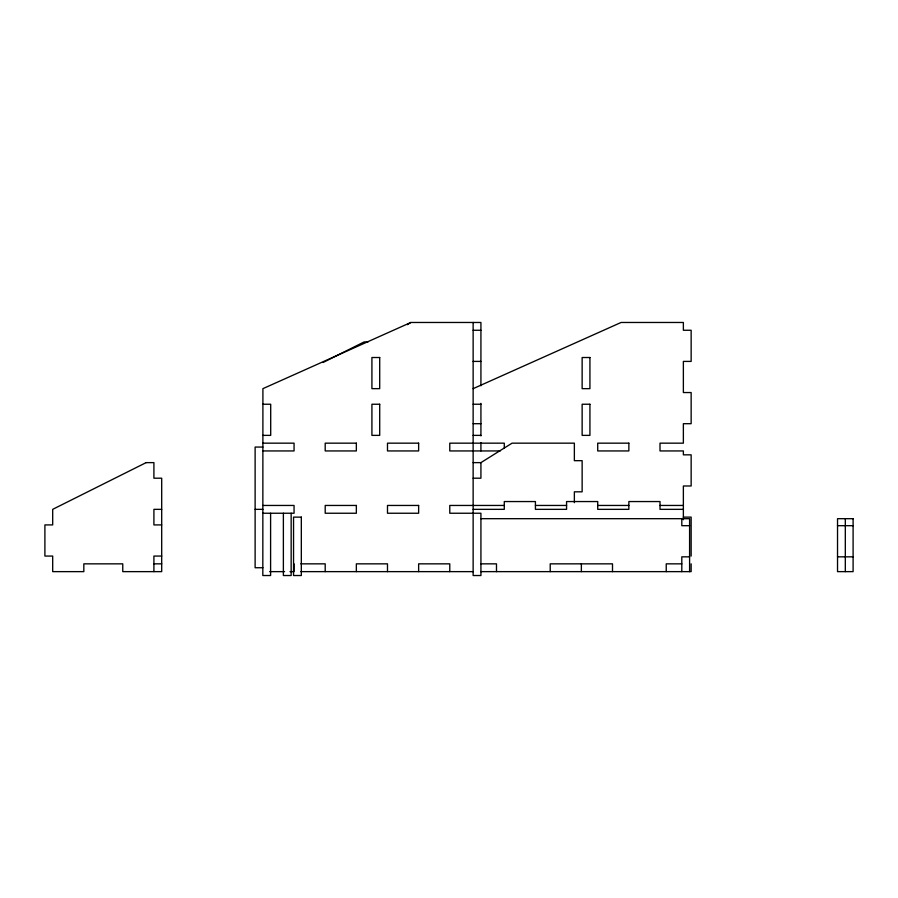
<?xml version="1.0" encoding="UTF-8"?>
<svg xmlns="http://www.w3.org/2000/svg" width="898" height="898" viewBox="0 0 898 898"><rect width="100%" height="100%" fill="white"/><g stroke="black" fill="none" stroke-linecap="round" stroke-linejoin="round"><path stroke-width="1.35" d="M407.389 324.638L410.846 322.472L480.924 322.472L480.924 385.781M473.134 462.627L480.924 462.627L512.062 443.163L574.361 443.163L574.361 460.674L582.14 460.674L582.14 491.823L574.361 491.823L574.361 502.656M323.022 362.5L364.128 341.936L368.023 341.936M410.846 322.472L262.912 388.654L262.822 575.528L270.601 575.528L270.601 513.241M473.134 388.654L621.068 322.472L683.367 322.472L683.367 330.262L691.146 330.262L691.146 361.411L683.367 361.411L683.367 392.549L691.146 392.549L691.146 423.699L683.367 423.699L683.367 443.163L660.008 443.163L660.008 450.942L683.367 450.942L683.367 454.837L691.146 454.837L691.146 485.986L683.367 485.986L683.367 519.729M473.134 330.262L480.924 330.262M473.134 361.411L480.924 361.411M262.912 404.235L270.702 404.235L270.702 435.373L262.912 435.373M473.134 404.235L480.924 404.235M473.134 423.699L480.924 423.699M473.134 435.373L480.924 435.373M262.912 443.163L294.061 443.163L294.061 450.942L262.912 450.942M262.912 447.058L255.122 447.058L255.122 567.738L262.912 567.738M500.22 450.942L449.775 450.942L449.775 443.163L504.283 443.163L504.283 448.349M473.134 478.196L480.924 478.196L480.924 462.627M262.912 505.451L294.061 505.451L294.061 513.241L262.822 513.241M504.283 505.451L449.775 505.451L449.775 513.241L480.924 513.241L480.924 575.528L473.134 575.528L473.134 322.472M535.421 505.451L566.571 505.451M597.72 505.451L628.858 505.451M660.008 505.451L683.367 505.451M161.696 509.346L153.906 509.346L153.906 524.915L161.696 524.915M255.122 509.346L262.912 509.346M473.134 509.346L504.283 509.346L504.283 501.555L535.421 501.555L535.421 509.346L566.571 509.346L566.571 501.555L597.72 501.555L597.72 509.346L628.858 509.346L628.858 501.555L660.008 501.555L660.008 509.346L683.367 509.346M683.367 517.125L691.146 517.125L691.146 556.064M480.924 518.685L689.597 518.685L689.597 571.633M689.597 525.689L681.807 525.689L681.807 518.685M837.531 525.689L853.1 525.689M161.696 556.064L153.906 556.064L153.906 571.633M689.597 556.839L681.807 556.839L681.807 571.633M837.531 556.839L853.1 556.839M153.906 563.843L161.696 563.843M300.83 563.843L325.199 563.843L325.199 571.633M480.924 563.843L496.493 563.843L496.493 571.633M681.807 563.843L666.237 563.843L666.237 571.633M269.681 571.633L284.576 571.633M289.998 571.633L294.061 571.633L294.061 563.843M300.83 571.633L473.134 571.633M480.924 571.633L691.146 571.633L691.146 563.843M845.31 518.685L845.31 571.633M612.503 571.633L612.503 563.843L550.216 563.843L550.216 571.633M581.365 563.843L581.365 571.633M480.924 403.382L480.924 435.878M480.924 442.658L480.924 450.942M449.775 571.633L449.775 563.843L418.636 563.843L418.636 571.633M387.487 571.633L387.487 563.843L356.349 563.843L356.349 571.633M291.154 513.241L291.154 575.528L283.375 575.528L283.375 513.241M146.116 462.627L52.69 509.346L52.69 524.915L44.9 524.915L44.9 556.064L52.69 556.064L52.69 571.633L83.828 571.633L83.828 563.843L122.757 563.843L122.757 571.633L161.696 571.633L161.696 478.196L153.906 478.196L153.906 462.627L146.116 462.627M379.708 357.516L371.918 357.516L371.918 388.654L379.708 388.654L379.708 357.516M589.93 357.516L582.14 357.516L582.14 388.654L589.93 388.654L589.93 357.516M379.708 404.235L371.918 404.235L371.918 435.373L379.708 435.373L379.708 404.235M589.93 404.235L582.14 404.235L582.14 435.373L589.93 435.373L589.93 404.235M356.349 443.163L325.199 443.163L325.199 450.942L356.349 450.942L356.349 443.163M418.636 443.163L387.487 443.163L387.487 450.942L418.636 450.942L418.636 443.163M628.858 443.163L597.72 443.163L597.72 450.942L628.858 450.942L628.858 443.163M356.349 505.451L325.199 505.451L325.199 513.241L356.349 513.241L356.349 505.451M418.636 505.451L387.487 505.451L387.487 513.241L418.636 513.241L418.636 505.451M301.324 517.125L293.545 517.125L293.545 575.528L301.324 575.528L301.324 517.125M853.1 518.685L837.531 518.685L837.531 571.633L853.1 571.633L853.1 518.685"/></g></svg>
